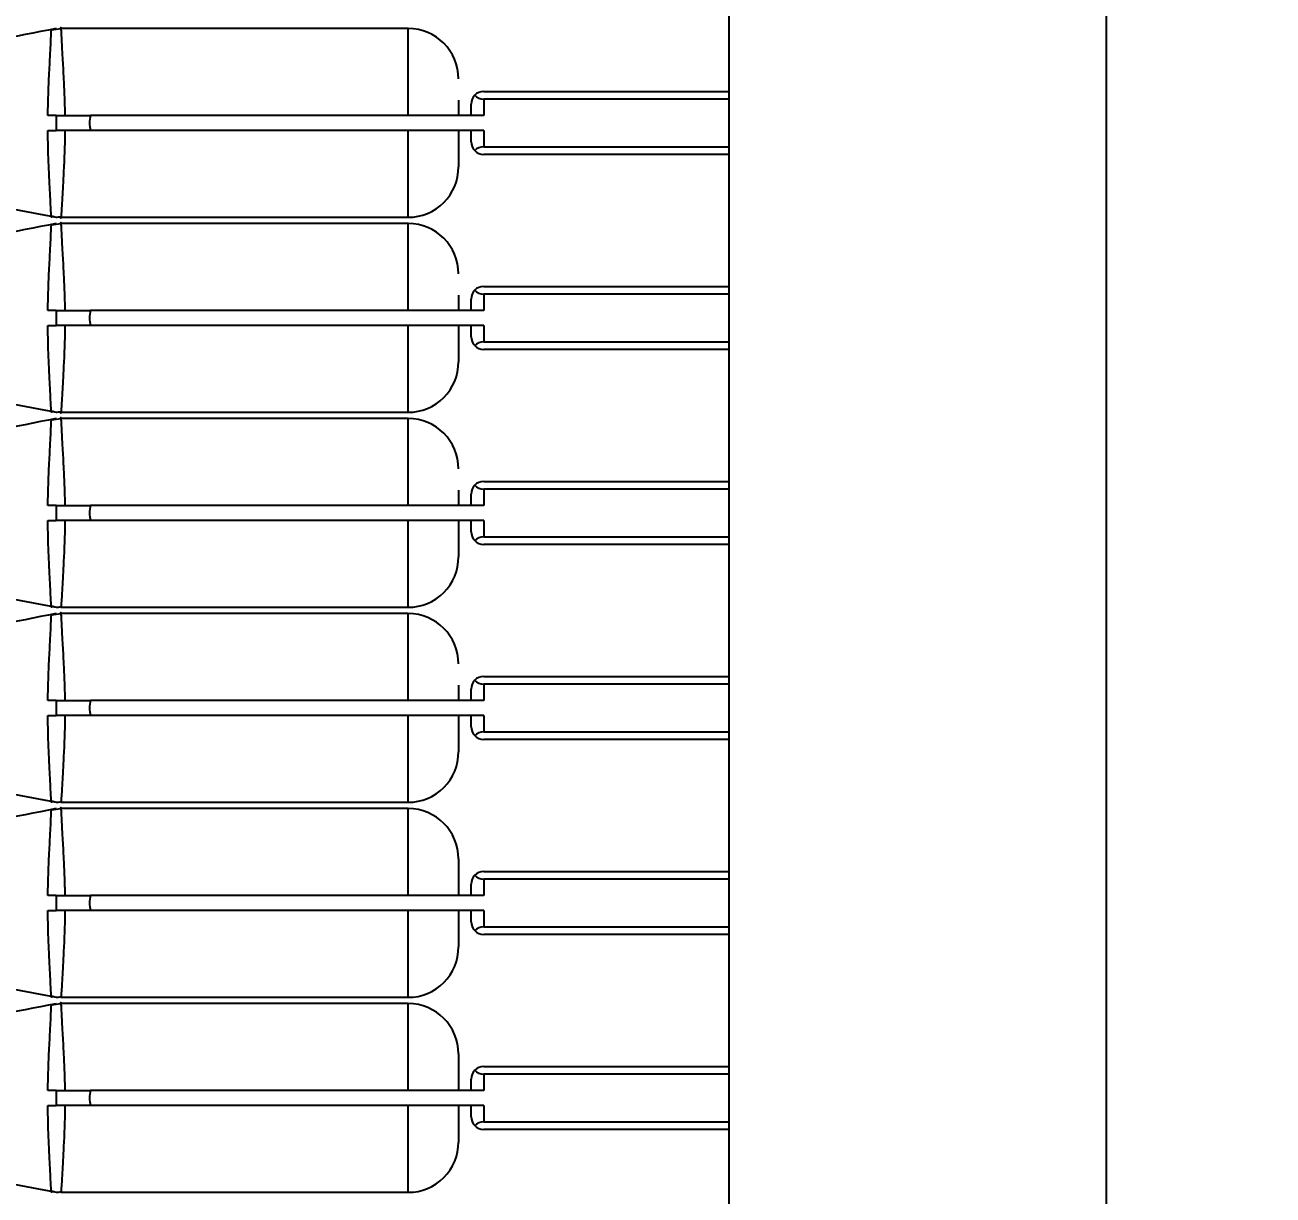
# Model space of a CAD drawing. Header units: millimetres. Extents: x 10 to 584, y 10 to 410.
# Drawn here: x 80.136 to 83.444, y 306.988 to 310.088 of the extents above; entities that cross this region are included whole.
import ezdxf

# ---------------------------------------------------------------- set-up
doc = ezdxf.new("R2010")
doc.units = ezdxf.units.MM
doc.layers.add('2', color=1, linetype='Continuous')
doc.styles.add('SLDTEXTSTYLE0', font='TXT', dxfattribs={"width": 0.7})
doc.dimstyles.new('SLDDIMSTYLE0', dxfattribs={"dimtxt": 3.5, "dimasz": 3.5, "dimexe": 0, "dimexo": 0.0625, "dimgap": 0.875, "dimtad": 1, "dimlfac": 15, "dimrnd": 1e-09, "dimzin": 12, "dimdsep": 46, "dimtxsty": 'SLDTEXTSTYLE0', "dimsah": 1, "dimcen": 0.09, "dimadec": 0, "dimazin": 3, "dimtfac": 1, "dimtofl": 0, "dimtmove": 0, "dimatfit": 3, "dimfxl": 0, "dimfrac": 2, "dimtolj": 1, "dimtzin": 12, "dimarcsym": 0})

# ---------------------------------------------------------------- blocks, each defined once
blk = doc.blocks.new('_D')
at = {"layer": '2', "color": 1}
for p, q in [((167.5018, 346.7783), (43.5018, 346.7783)), ((44.5018, 346.7783), (44.5018, 225.845)), ((181.5762, 225.845), (43.5018, 225.845))]:
    blk.add_line(p, q, dxfattribs=at)
for points in [[(44.5018, 346.7783), (43.9634, 343.2783), (45.0403, 343.2783)], [(44.5018, 225.845), (45.0403, 229.345), (43.9634, 229.345)]]:
    blk.add_solid(points, dxfattribs=at)
at = {"layer": '2', "color": 1, "insert": (39.9901, 278.6627), "char_height": 3.5, "attachment_point": 1, "rotation": 90, "style": 'SLDTEXTSTYLE0'}
blk.add_mtext('1814', dxfattribs=at)

msp = doc.modelspace()

# ---------------------------------------------------------------- linework, layer by layer
at = {"color": 7, "linetype": 'Continuous', "lineweight": 25}
for p, q in [((83.00183, 335.17831), (83.00183, 298.67831)), ((82.00183, 314.51165), (82.00183, 304.51165)), ((80.20585, 310.0738), (80.20594, 310.0758)), ((80.23141, 310.07733), (80.20619, 310.07392)), ((81.15183, 310.07831), (80.23128, 310.07831)), ((81.35183, 309.91165), (82.00183, 309.91165)), ((82.00183, 309.89165), (81.35183, 309.89165)), ((81.35183, 309.89165), (81.35183, 309.84831)), ((81.31849, 309.84831), (81.31849, 309.87831)), ((80.21849, 309.84831), (80.19671, 309.84831)), ((80.21849, 309.84831), (80.21849, 309.80831)), ((81.35183, 309.84831), (80.30968, 309.84831)), ((80.19662, 309.80831), (80.21849, 309.80831)), ((81.35183, 309.80831), (80.30968, 309.80831)), ((81.31849, 309.77831), (81.31849, 309.80831)), ((81.35183, 309.80831), (81.35183, 309.76498)), ((81.35183, 309.76498), (82.00183, 309.76498)), ((82.00183, 309.74498), (81.35183, 309.74498)), ((79.51849, 309.71165), (80.21849, 309.57847)), ((80.20585, 309.58275), (80.20594, 309.58082)), ((80.20585, 309.55713), (80.20594, 309.55913)), ((80.23141, 309.56067), (80.20619, 309.55726)), ((80.23128, 309.57831), (81.15183, 309.57831)), ((81.15183, 309.56165), (80.23128, 309.56165)), ((81.35183, 309.39498), (82.00183, 309.39498)), ((81.31849, 309.33165), (81.31849, 309.36165)), ((81.35183, 309.37498), (81.35183, 309.33165)), ((82.00183, 309.37498), (81.35183, 309.37498)), ((80.21849, 309.33165), (80.19671, 309.33165)), ((80.21849, 309.33165), (80.21849, 309.29165)), ((81.35183, 309.33165), (80.30968, 309.33165)), ((80.19662, 309.29165), (80.21849, 309.29165)), ((81.35183, 309.29165), (80.30968, 309.29165)), ((81.31849, 309.26165), (81.31849, 309.29165)), ((81.35183, 309.29165), (81.35183, 309.24831)), ((81.35183, 309.24831), (82.00183, 309.24831)), ((82.00183, 309.22831), (81.35183, 309.22831)), ((79.51849, 309.19498), (80.21849, 309.06181)), ((80.20585, 309.06608), (80.20594, 309.06415)), ((80.20585, 309.04047), (80.20594, 309.04247)), ((80.23141, 309.044), (80.20619, 309.04059)), ((80.23128, 309.06165), (81.15183, 309.06165)), ((81.15183, 309.04498), (80.23128, 309.04498)), ((81.35183, 308.87831), (82.00183, 308.87831)), ((81.31849, 308.81498), (81.31849, 308.84498)), ((81.35183, 308.85831), (81.35183, 308.81498)), ((82.00183, 308.85831), (81.35183, 308.85831)), ((80.21849, 308.81498), (80.19671, 308.81498)), ((80.21849, 308.81498), (80.21849, 308.77498)), ((81.35183, 308.81498), (80.30968, 308.81498)), ((80.19662, 308.77498), (80.21849, 308.77498)), ((81.35183, 308.77498), (80.30968, 308.77498)), ((81.31849, 308.74498), (81.31849, 308.77498)), ((81.35183, 308.77498), (81.35183, 308.73165)), ((81.35183, 308.73165), (82.00183, 308.73165)), ((82.00183, 308.71165), (81.35183, 308.71165)), ((79.51849, 308.67832), (80.21849, 308.54514)), ((80.20585, 308.54941), (80.20594, 308.54749)), ((80.23128, 308.54498), (81.15183, 308.54498)), ((80.20585, 308.5238), (80.20594, 308.5258)), ((80.23141, 308.52733), (80.20619, 308.52392)), ((81.15183, 308.52831), (80.23128, 308.52831)), ((81.35183, 308.36165), (82.00183, 308.36165)), ((81.35183, 308.34165), (81.35183, 308.29831)), ((82.00183, 308.34165), (81.35183, 308.34165)), ((81.31849, 308.29831), (81.31849, 308.32831)), ((80.21849, 308.29831), (80.19671, 308.29831)), ((80.21849, 308.29831), (80.21849, 308.25831)), ((81.35183, 308.29831), (80.30968, 308.29831)), ((80.19662, 308.25831), (80.21849, 308.25831)), ((81.35183, 308.25831), (80.30968, 308.25831)), ((81.31849, 308.22831), (81.31849, 308.25831)), ((81.35183, 308.25831), (81.35183, 308.21498)), ((81.35183, 308.21498), (82.00183, 308.21498)), ((82.00183, 308.19498), (81.35183, 308.19498)), ((79.51849, 308.16165), (80.21849, 308.02847)), ((80.20585, 308.03275), (80.20594, 308.03082)), ((80.20585, 308.00713), (80.20594, 308.00913)), ((80.23141, 308.01067), (80.20619, 308.00726)), ((80.23128, 308.02831), (81.15183, 308.02831)), ((81.15183, 308.01165), (80.23128, 308.01165)), ((81.35183, 307.84498), (82.00183, 307.84498)), ((81.31849, 307.78165), (81.31849, 307.81165)), ((82.00183, 307.82498), (81.35183, 307.82498)), ((81.35183, 307.82498), (81.35183, 307.78165)), ((80.21849, 307.78165), (80.19671, 307.78165)), ((80.21849, 307.78165), (80.21849, 307.74165)), ((81.35183, 307.78165), (80.30968, 307.78165)), ((80.19662, 307.74165), (80.21849, 307.74165)), ((81.35183, 307.74165), (80.30968, 307.74165)), ((81.31849, 307.71165), (81.31849, 307.74165)), ((81.35183, 307.74165), (81.35183, 307.69831)), ((81.35183, 307.69831), (82.00183, 307.69831)), ((82.00183, 307.67831), (81.35183, 307.67831)), ((79.51849, 307.64498), (80.21849, 307.51181)), ((80.20585, 307.51608), (80.20594, 307.51415)), ((80.23128, 307.51165), (81.15183, 307.51165)), ((80.20585, 307.49047), (80.20594, 307.49247)), ((80.23141, 307.494), (80.20619, 307.49059)), ((81.15183, 307.49498), (80.23128, 307.49498)), ((81.35183, 307.32831), (82.00183, 307.32831)), ((81.31849, 307.26498), (81.31849, 307.29498)), ((82.00183, 307.30831), (81.35183, 307.30831)), ((81.35183, 307.30831), (81.35183, 307.26498)), ((80.21849, 307.26498), (80.19671, 307.26498)), ((80.21849, 307.26498), (80.21849, 307.22498)), ((81.35183, 307.26498), (80.30968, 307.26498)), ((80.19662, 307.22498), (80.21849, 307.22498)), ((81.35183, 307.22498), (80.30968, 307.22498)), ((81.31849, 307.19498), (81.31849, 307.22498)), ((81.35183, 307.22498), (81.35183, 307.18165)), ((81.35183, 307.18165), (82.00183, 307.18165)), ((82.00183, 307.16165), (81.35183, 307.16165)), ((79.51849, 307.12832), (80.21849, 306.99514)), ((80.20585, 306.99941), (80.20594, 306.99749)), ((80.23128, 306.99498), (81.15183, 306.99498))]:
    msp.add_line(p, q, dxfattribs=at)
for centre, radius, start, end in [((81.15183, 309.94498), 0.13333, 0, 89.98212), ((81.35183, 309.87831), 0.03333, 135.573, 180), ((81.35183, 309.87831), 0.03333, 90, 135.573), ((81.35183, 309.92498), 0.03333, 224.427, 270), ((81.35183, 309.77831), 0.03333, 180, 224.427), ((81.35183, 309.73165), 0.03333, 90, 135.573), ((81.35183, 309.77831), 0.03333, 224.427, 270), ((81.15183, 309.71165), 0.13333, 269.98212, 0), ((81.15183, 309.42831), 0.13333, 0, 89.98212), ((81.35183, 309.36165), 0.03333, 90, 135.573), ((81.35183, 309.36165), 0.03333, 135.573, 180), ((81.35183, 309.40831), 0.03333, 224.427, 270), ((81.35183, 309.26165), 0.03333, 180, 224.427), ((81.35183, 309.21498), 0.03333, 90, 135.573), ((81.35183, 309.26165), 0.03333, 224.427, 270), ((81.15183, 309.19498), 0.13333, 269.98212, 0), ((81.15183, 308.91165), 0.13333, 0, 89.98212), ((81.35183, 308.84498), 0.03333, 135.573, 180), ((81.35183, 308.84498), 0.03333, 90, 135.573), ((81.35183, 308.89165), 0.03333, 224.427, 270), ((81.35183, 308.74498), 0.03333, 180, 224.427), ((81.35183, 308.69831), 0.03333, 90, 135.573), ((81.35183, 308.74498), 0.03333, 224.427, 270), ((81.15183, 308.67831), 0.13333, 269.98212, 0), ((81.15183, 308.39498), 0.13333, 0, 89.98212), ((81.35183, 308.32831), 0.03333, 135.573, 180), ((81.35183, 308.32831), 0.03333, 90, 135.573), ((81.35183, 308.37498), 0.03333, 224.427, 270), ((81.35183, 308.22831), 0.03333, 180, 224.427), ((81.35183, 308.18165), 0.03333, 90, 135.573), ((81.35183, 308.22831), 0.03333, 224.427, 270), ((81.15183, 308.16165), 0.13333, 269.98212, 0), ((81.15183, 307.87831), 0.13333, 0, 89.98212), ((81.35183, 307.81165), 0.03333, 90, 135.573), ((81.35183, 307.81165), 0.03333, 135.573, 180), ((81.35183, 307.85831), 0.03333, 224.427, 270), ((81.35183, 307.71165), 0.03333, 180, 224.427), ((81.35183, 307.66498), 0.03333, 90, 135.573), ((81.35183, 307.71165), 0.03333, 224.427, 270), ((81.15183, 307.64498), 0.13333, 269.98212, 0), ((81.15183, 307.36165), 0.13333, 0, 89.98212), ((81.35183, 307.29498), 0.03333, 135.573, 180), ((81.35183, 307.29498), 0.03333, 90, 135.573), ((81.35183, 307.34165), 0.03333, 224.427, 270), ((81.35183, 307.19498), 0.03333, 180, 224.427), ((81.35183, 307.14831), 0.03333, 90, 135.573), ((81.35183, 307.19498), 0.03333, 224.427, 270), ((81.15183, 307.12831), 0.13333, 269.98212, 0)]:
    msp.add_arc(centre, radius, start, end, dxfattribs=at)
for points, knots in [([(80.21849, 310.07816), (80.10924, 310.05685), (79.87591, 310.01135), (79.64257, 309.96802), (79.51849, 309.94498)], [0, 0, 0, 0, 0.4682335, 1, 1, 1, 1]), ([(81.28516, 309.8889), (81.28516, 309.88154), (81.28516, 309.87021), (81.28516, 309.854), (81.28516, 309.84831)], [0, 0, 0, 0, 0.6488276, 1, 1, 1, 1]), ([(80.21849, 309.84831), (80.23075, 309.84831), (80.25527, 309.84831), (80.28872, 309.84831), (80.30673, 309.84831), (80.30968, 309.84831)], [0, 0, 0, 0, 0.4554846, 0.9107025, 1, 1, 1, 1]), ([(80.30968, 309.80831), (80.29424, 309.80831), (80.26333, 309.80831), (80.2336, 309.80831), (80.22024, 309.80831), (80.21849, 309.80831)], [0, 0, 0, 0, 0.46482772, 0.93020447, 1, 1, 1, 1]), ([(81.28516, 309.80831), (81.28516, 309.80341), (81.28516, 309.78241), (81.28516, 309.75563), (81.28516, 309.72048), (81.28516, 309.71529), (81.28516, 309.71165)], [0, 0, 0, 0, 0.0657911, 0.2821103, 0.4967919, 1, 1, 1, 1]), ([(80.21849, 309.56149), (80.10924, 309.54018), (79.87591, 309.49468), (79.64257, 309.45135), (79.51849, 309.42831)], [0, 0, 0, 0, 0.4682335, 1, 1, 1, 1]), ([(80.20637, 309.58237), (80.2104, 309.58084), (80.21843, 309.57776), (80.22689, 309.57934), (80.23111, 309.58013)], [0, 0, 0, 0, 0.5005037, 1, 1, 1, 1]), ([(81.28516, 309.37223), (81.28516, 309.36488), (81.28516, 309.35354), (81.28516, 309.33734), (81.28516, 309.33165)], [0, 0, 0, 0, 0.6488276, 1, 1, 1, 1]), ([(80.21849, 309.33165), (80.23075, 309.33165), (80.25527, 309.33165), (80.28872, 309.33165), (80.30673, 309.33165), (80.30968, 309.33165)], [0, 0, 0, 0, 0.4554846, 0.9107025, 1, 1, 1, 1]), ([(80.30968, 309.29165), (80.29424, 309.29165), (80.26333, 309.29165), (80.2336, 309.29165), (80.22024, 309.29165), (80.21849, 309.29165)], [0, 0, 0, 0, 0.46482772, 0.93020447, 1, 1, 1, 1]), ([(81.28516, 309.29165), (81.28516, 309.28675), (81.28516, 309.26574), (81.28516, 309.23896), (81.28516, 309.20382), (81.28516, 309.19862), (81.28516, 309.19498)], [0, 0, 0, 0, 0.0657911, 0.2821103, 0.4967919, 1, 1, 1, 1]), ([(80.20637, 309.06571), (80.2104, 309.06417), (80.21843, 309.0611), (80.22689, 309.06267), (80.23111, 309.06346)], [0, 0, 0, 0, 0.5005037, 1, 1, 1, 1]), ([(80.21849, 309.04482), (80.10924, 309.02352), (79.87591, 308.97802), (79.64257, 308.93469), (79.51849, 308.91165)], [0, 0, 0, 0, 0.4682335, 1, 1, 1, 1]), ([(81.28516, 308.85557), (81.28516, 308.84821), (81.28516, 308.83687), (81.28516, 308.82067), (81.28516, 308.81498)], [0, 0, 0, 0, 0.6488276, 1, 1, 1, 1]), ([(80.21849, 308.81498), (80.23075, 308.81498), (80.25527, 308.81498), (80.28872, 308.81498), (80.30673, 308.81498), (80.30968, 308.81498)], [0, 0, 0, 0, 0.4554846, 0.9107025, 1, 1, 1, 1]), ([(80.30968, 308.77498), (80.29424, 308.77498), (80.26333, 308.77498), (80.2336, 308.77498), (80.22024, 308.77498), (80.21849, 308.77498)], [0, 0, 0, 0, 0.46482772, 0.93020447, 1, 1, 1, 1]), ([(81.28516, 308.77498), (81.28516, 308.77008), (81.28516, 308.74907), (81.28516, 308.72229), (81.28516, 308.68715), (81.28516, 308.68196), (81.28516, 308.67831)], [0, 0, 0, 0, 0.0657911, 0.2821103, 0.4967919, 1, 1, 1, 1]), ([(80.20637, 308.54904), (80.2104, 308.5475), (80.21843, 308.54443), (80.22689, 308.546), (80.23111, 308.54679)], [0, 0, 0, 0, 0.5005037, 1, 1, 1, 1]), ([(80.21849, 308.52816), (80.10924, 308.50685), (79.87591, 308.46135), (79.64257, 308.41802), (79.51849, 308.39498)], [0, 0, 0, 0, 0.4682335, 1, 1, 1, 1]), ([(81.28516, 308.3389), (81.28516, 308.33154), (81.28516, 308.32021), (81.28516, 308.304), (81.28516, 308.29831)], [0, 0, 0, 0, 0.6488276, 1, 1, 1, 1]), ([(80.21849, 308.29831), (80.23075, 308.29831), (80.25527, 308.29831), (80.28872, 308.29831), (80.30673, 308.29831), (80.30968, 308.29831)], [0, 0, 0, 0, 0.4554846, 0.9107025, 1, 1, 1, 1]), ([(80.30968, 308.25831), (80.29424, 308.25831), (80.26333, 308.25831), (80.2336, 308.25831), (80.22024, 308.25831), (80.21849, 308.25831)], [0, 0, 0, 0, 0.4648277, 0.9302045, 1, 1, 1, 1]), ([(81.28516, 308.25831), (81.28516, 308.25341), (81.28516, 308.23241), (81.28516, 308.20563), (81.28516, 308.17048), (81.28516, 308.16529), (81.28516, 308.16165)], [0, 0, 0, 0, 0.0657911, 0.2821103, 0.4967919, 1, 1, 1, 1]), ([(80.21849, 308.01149), (80.10924, 307.99018), (79.87591, 307.94468), (79.64257, 307.90135), (79.51849, 307.87831)], [0, 0, 0, 0, 0.4682335, 1, 1, 1, 1]), ([(80.20637, 308.03237), (80.2104, 308.03084), (80.21843, 308.02776), (80.22689, 308.02934), (80.23111, 308.03013)], [0, 0, 0, 0, 0.5005037, 1, 1, 1, 1]), ([(81.28516, 307.87831), (81.28516, 307.87561), (81.28516, 307.87085), (81.28516, 307.83775), (81.28516, 307.80603), (81.28516, 307.78728), (81.28516, 307.78165)], [0, 0, 0, 0, 0.424183, 0.7471794, 0.9240222, 1, 1, 1, 1]), ([(80.21849, 307.78165), (80.23075, 307.78165), (80.25527, 307.78165), (80.28872, 307.78165), (80.30673, 307.78165), (80.30968, 307.78165)], [0, 0, 0, 0, 0.4554846, 0.9107025, 1, 1, 1, 1]), ([(80.30968, 307.74165), (80.29424, 307.74165), (80.26333, 307.74165), (80.2336, 307.74165), (80.22024, 307.74165), (80.21849, 307.74165)], [0, 0, 0, 0, 0.4648277, 0.9302045, 1, 1, 1, 1]), ([(81.28516, 307.74165), (81.28516, 307.73675), (81.28516, 307.71574), (81.28516, 307.68896), (81.28516, 307.65382), (81.28516, 307.64862), (81.28516, 307.64498)], [0, 0, 0, 0, 0.0657911, 0.2821103, 0.4967919, 1, 1, 1, 1]), ([(80.20637, 307.51571), (80.2104, 307.51417), (80.21843, 307.5111), (80.22689, 307.51267), (80.23111, 307.51346)], [0, 0, 0, 0, 0.5005037, 1, 1, 1, 1]), ([(80.21849, 307.49482), (80.10924, 307.47352), (79.87591, 307.42802), (79.64257, 307.38469), (79.51849, 307.36165)], [0, 0, 0, 0, 0.4682335, 1, 1, 1, 1]), ([(81.28516, 307.36165), (81.28516, 307.35895), (81.28516, 307.35419), (81.28516, 307.32109), (81.28516, 307.28937), (81.28516, 307.27062), (81.28516, 307.26498)], [0, 0, 0, 0, 0.424183, 0.7471794, 0.9240222, 1, 1, 1, 1]), ([(80.21849, 307.26498), (80.23075, 307.26498), (80.25527, 307.26498), (80.28872, 307.26498), (80.30673, 307.26498), (80.30968, 307.26498)], [0, 0, 0, 0, 0.4554846, 0.9107025, 1, 1, 1, 1]), ([(80.30968, 307.22498), (80.29424, 307.22498), (80.26333, 307.22498), (80.2336, 307.22498), (80.22024, 307.22498), (80.21849, 307.22498)], [0, 0, 0, 0, 0.4648277, 0.9302045, 1, 1, 1, 1]), ([(81.28516, 307.22498), (81.28516, 307.22008), (81.28516, 307.19907), (81.28516, 307.17229), (81.28516, 307.13715), (81.28516, 307.13196), (81.28516, 307.12831)], [0, 0, 0, 0, 0.0657911, 0.2821103, 0.4967919, 1, 1, 1, 1]), ([(80.20637, 306.99904), (80.2104, 306.9975), (80.21843, 306.99443), (80.22689, 306.996), (80.23111, 306.99679)], [0, 0, 0, 0, 0.5005037, 1, 1, 1, 1])]:
    msp.add_open_spline(points, degree=3, knots=knots, dxfattribs=at)
at = {"color": 59, "linetype": 'Continuous', "lineweight": 25}
for points, knots in [([(80.19671, 309.84831), (80.19687, 309.85935), (80.19733, 309.89079), (80.19945, 309.94462), (80.20266, 310.00708), (80.20547, 310.06172), (80.20572, 310.0695), (80.20585, 310.0738)], [0, 0, 0, 0, 0.07522323, 0.21420289, 0.39996089, 0.66787957, 1, 1, 1, 1]), ([(80.23128, 310.07831), (80.23128, 310.07831), (80.23068, 310.08761), (80.23192, 310.06123), (80.23461, 310.012), (80.2381, 309.95046), (80.24072, 309.89578), (80.24137, 309.86168), (80.24162, 309.84831)], [0, 0, 0, 0, 0.0000568, 0.3457315, 0.6012125, 0.7779294, 0.912991, 1, 1, 1, 1]), ([(80.23128, 310.07828), (80.23128, 310.07829), (80.23068, 310.08761), (80.23153, 310.0705), (80.23238, 310.05341)], [0, 0, 0, 0, 0.0012234, 1, 1, 1, 1]), ([(80.23128, 310.07828), (80.23128, 310.07829), (80.23068, 310.08761), (80.23153, 310.0705), (80.23238, 310.05341)], [0, 0, 0, 0, 0.0012234, 1, 1, 1, 1]), ([(80.23128, 310.07828), (80.23128, 310.07829), (80.23068, 310.08761), (80.23153, 310.0705), (80.23238, 310.05341)], [0, 0, 0, 0, 0.0012234, 1, 1, 1, 1]), ([(81.15183, 309.84831), (81.15183, 309.86339), (81.15183, 309.89955), (81.15183, 309.95611), (81.15183, 310.01692), (81.15183, 310.06753), (81.15183, 310.07452), (81.15183, 310.07831)], [0, 0, 0, 0, 0.0982685, 0.2356394, 0.4182639, 0.6841567, 1, 1, 1, 1]), ([(80.20594, 309.58082), (80.20594, 309.58079), (80.20634, 309.57132), (80.20487, 309.59653), (80.20212, 309.64673), (80.19944, 309.69813), (80.19719, 309.75915), (80.19681, 309.79156), (80.19662, 309.80831)], [0, 0, 0, 0, 0.0010478, 0.3924238, 0.5418725, 0.7850634, 0.8888566, 1, 1, 1, 1]), ([(80.24175, 309.80831), (80.24174, 309.80775), (80.24161, 309.78849), (80.24084, 309.75373), (80.23818, 309.69223), (80.23526, 309.64238), (80.23238, 309.59361), (80.23087, 309.56907), (80.23128, 309.57834), (80.23128, 309.57835)], [0, 0, 0, 0, 0.00363148, 0.12467002, 0.22866573, 0.46777964, 0.61457683, 0.99946951, 1, 1, 1, 1]), ([(81.15183, 309.57831), (81.15183, 309.58356), (81.15183, 309.59128), (81.15183, 309.64464), (81.15183, 309.69654), (81.15183, 309.75597), (81.15183, 309.79016), (81.15183, 309.80831)], [0, 0, 0, 0, 0.3773035, 0.5553663, 0.7769376, 0.8815574, 1, 1, 1, 1]), ([(80.23128, 309.56164), (80.23128, 309.56164), (80.23068, 309.57095), (80.23153, 309.55384), (80.23238, 309.53675)], [0, 0, 0, 0, 0.0001642, 1, 1, 1, 1]), ([(80.23128, 309.56161), (80.23128, 309.56162), (80.23068, 309.57094), (80.23192, 309.54457), (80.23461, 309.49534), (80.2381, 309.43379), (80.24072, 309.37912), (80.24137, 309.34501), (80.24162, 309.33165)], [0, 0, 0, 0, 0.0004232, 0.3459713, 0.6013587, 0.7780107, 0.9130229, 1, 1, 1, 1]), ([(80.23128, 309.56161), (80.23128, 309.56162), (80.23068, 309.57094), (80.23153, 309.55384), (80.23238, 309.53675)], [0, 0, 0, 0, 0.0012234, 1, 1, 1, 1]), ([(81.15183, 309.33165), (81.15183, 309.34673), (81.15183, 309.38288), (81.15183, 309.43944), (81.15183, 309.50025), (81.15183, 309.55086), (81.15183, 309.55785), (81.15183, 309.56165)], [0, 0, 0, 0, 0.0982685, 0.2356394, 0.4182639, 0.6841567, 1, 1, 1, 1]), ([(80.19671, 309.33165), (80.19687, 309.34269), (80.19733, 309.37413), (80.19945, 309.42796), (80.20266, 309.49041), (80.20547, 309.54506), (80.20572, 309.55283), (80.20585, 309.55713)], [0, 0, 0, 0, 0.07522323, 0.21420289, 0.39996089, 0.66787957, 1, 1, 1, 1]), ([(80.20594, 309.06415), (80.20594, 309.06413), (80.20634, 309.05466), (80.20487, 309.07986), (80.20212, 309.13007), (80.19944, 309.18146), (80.19719, 309.24249), (80.19681, 309.27489), (80.19662, 309.29165)], [0, 0, 0, 0, 0.0010478, 0.3924238, 0.5418725, 0.7850634, 0.8888566, 1, 1, 1, 1]), ([(80.24175, 309.29165), (80.24174, 309.29109), (80.24161, 309.27182), (80.24084, 309.23706), (80.23818, 309.17556), (80.23526, 309.12572), (80.23238, 309.07694), (80.23087, 309.05241), (80.23128, 309.06167), (80.23128, 309.06169)], [0, 0, 0, 0, 0.00363148, 0.12467002, 0.22866573, 0.46777964, 0.61457683, 0.99946951, 1, 1, 1, 1]), ([(81.15183, 309.06165), (81.15183, 309.06689), (81.15183, 309.07461), (81.15183, 309.12798), (81.15183, 309.17987), (81.15183, 309.2393), (81.15183, 309.27349), (81.15183, 309.29165)], [0, 0, 0, 0, 0.3773035, 0.5553663, 0.7769376, 0.8815574, 1, 1, 1, 1]), ([(80.19671, 308.81498), (80.19687, 308.82602), (80.19733, 308.85746), (80.19945, 308.91129), (80.20266, 308.97375), (80.20547, 309.02839), (80.20572, 309.03616), (80.20585, 309.04047)], [0, 0, 0, 0, 0.07522323, 0.21420289, 0.39996089, 0.66787957, 1, 1, 1, 1]), ([(80.23128, 309.04498), (80.23128, 309.04498), (80.23068, 309.05428), (80.23153, 309.03718), (80.23238, 309.02008)], [0, 0, 0, 0, 0.0001642, 1, 1, 1, 1]), ([(80.23128, 309.04498), (80.23128, 309.04498), (80.23068, 309.05428), (80.23192, 309.02789), (80.23461, 308.97867), (80.2381, 308.91713), (80.24072, 308.86245), (80.24137, 308.82834), (80.24162, 308.81498)], [0, 0, 0, 0, 0.0000568, 0.3457315, 0.6012125, 0.7779294, 0.912991, 1, 1, 1, 1]), ([(80.23128, 309.04498), (80.23128, 309.04498), (80.23068, 309.05428), (80.23153, 309.03718), (80.23238, 309.02008)], [0, 0, 0, 0, 0.0001642, 1, 1, 1, 1]), ([(80.23128, 309.04495), (80.23128, 309.04496), (80.23068, 309.05428), (80.23153, 309.03717), (80.23238, 309.02008)], [0, 0, 0, 0, 0.0012234, 1, 1, 1, 1]), ([(81.15183, 308.81498), (81.15183, 308.83006), (81.15183, 308.86622), (81.15183, 308.92277), (81.15183, 308.98359), (81.15183, 309.03419), (81.15183, 309.04118), (81.15183, 309.04498)], [0, 0, 0, 0, 0.0982685, 0.2356394, 0.4182639, 0.6841567, 1, 1, 1, 1]), ([(80.20594, 308.54749), (80.20594, 308.54746), (80.20634, 308.53799), (80.20487, 308.56319), (80.20212, 308.6134), (80.19944, 308.66479), (80.19719, 308.72582), (80.19681, 308.75822), (80.19662, 308.77498)], [0, 0, 0, 0, 0.0010478, 0.3924238, 0.5418725, 0.7850634, 0.8888566, 1, 1, 1, 1]), ([(80.24175, 308.77498), (80.24174, 308.77442), (80.24161, 308.75515), (80.24084, 308.72041), (80.23818, 308.65881), (80.2353, 308.60974), (80.23225, 308.55786), (80.23169, 308.55039), (80.23128, 308.54499)], [0, 0, 0, 0, 0.0036336, 0.1247433, 0.2288001, 0.4680545, 0.614938, 1, 1, 1, 1]), ([(81.15183, 308.54498), (81.15183, 308.55023), (81.15183, 308.55795), (81.15183, 308.61131), (81.15183, 308.66321), (81.15183, 308.72264), (81.15183, 308.75683), (81.15183, 308.77498)], [0, 0, 0, 0, 0.3773035, 0.5553663, 0.7769376, 0.8815574, 1, 1, 1, 1]), ([(80.23128, 308.52831), (80.23128, 308.52831), (80.23068, 308.53761), (80.23153, 308.52051), (80.23238, 308.50341)], [0, 0, 0, 0, 0.0001642, 1, 1, 1, 1]), ([(80.23128, 308.52831), (80.23128, 308.52831), (80.23068, 308.53761), (80.23192, 308.51123), (80.23461, 308.462), (80.2381, 308.40046), (80.24072, 308.34578), (80.24137, 308.31168), (80.24162, 308.29831)], [0, 0, 0, 0, 0.0000568, 0.3457315, 0.6012125, 0.7779294, 0.912991, 1, 1, 1, 1]), ([(80.23128, 308.52831), (80.23128, 308.52831), (80.23068, 308.53761), (80.23153, 308.52051), (80.23238, 308.50341)], [0, 0, 0, 0, 0.0001642, 1, 1, 1, 1]), ([(80.23128, 308.52828), (80.23128, 308.52829), (80.23068, 308.53761), (80.23153, 308.5205), (80.23238, 308.50341)], [0, 0, 0, 0, 0.0012234, 1, 1, 1, 1]), ([(80.19671, 308.29831), (80.19687, 308.30935), (80.19733, 308.34079), (80.19945, 308.39462), (80.20266, 308.45708), (80.20547, 308.51172), (80.20572, 308.5195), (80.20585, 308.5238)], [0, 0, 0, 0, 0.07522323, 0.21420289, 0.39996089, 0.66787957, 1, 1, 1, 1]), ([(81.15183, 308.29831), (81.15183, 308.31339), (81.15183, 308.34955), (81.15183, 308.40611), (81.15183, 308.46692), (81.15183, 308.51753), (81.15183, 308.52452), (81.15183, 308.52831)], [0, 0, 0, 0, 0.0982685, 0.2356394, 0.4182639, 0.6841567, 1, 1, 1, 1]), ([(80.20594, 308.03082), (80.20594, 308.03079), (80.20634, 308.02132), (80.20487, 308.04653), (80.20212, 308.09673), (80.19944, 308.14813), (80.19719, 308.20915), (80.19681, 308.24156), (80.19662, 308.25831)], [0, 0, 0, 0, 0.0010478, 0.3924238, 0.5418725, 0.7850634, 0.8888566, 1, 1, 1, 1]), ([(80.24175, 308.25831), (80.24174, 308.25775), (80.24161, 308.23849), (80.24084, 308.20375), (80.23818, 308.14214), (80.2353, 308.09307), (80.23225, 308.04119), (80.23169, 308.03372), (80.23128, 308.02832)], [0, 0, 0, 0, 0.0036336, 0.1247433, 0.2288001, 0.4680545, 0.614938, 1, 1, 1, 1]), ([(81.15183, 308.02831), (81.15183, 308.03356), (81.15183, 308.04128), (81.15183, 308.09464), (81.15183, 308.14654), (81.15183, 308.20597), (81.15183, 308.24016), (81.15183, 308.25831)], [0, 0, 0, 0, 0.3773035, 0.5553663, 0.7769376, 0.8815574, 1, 1, 1, 1]), ([(80.19671, 307.78165), (80.19687, 307.79269), (80.19733, 307.82413), (80.19945, 307.87796), (80.20266, 307.94041), (80.20547, 307.99506), (80.20572, 308.00283), (80.20585, 308.00713)], [0, 0, 0, 0, 0.07522323, 0.21420289, 0.39996089, 0.66787957, 1, 1, 1, 1]), ([(80.23128, 308.01164), (80.23128, 308.01164), (80.23068, 308.02095), (80.23153, 308.00384), (80.23238, 307.98675)], [0, 0, 0, 0, 0.0001642, 1, 1, 1, 1]), ([(80.23128, 308.01164), (80.23128, 308.01164), (80.23068, 308.02095), (80.23153, 308.00384), (80.23238, 307.98675)], [0, 0, 0, 0, 0.0001642, 1, 1, 1, 1]), ([(80.23128, 308.01161), (80.23128, 308.01162), (80.23068, 308.02094), (80.23192, 307.99457), (80.23461, 307.94534), (80.2381, 307.88379), (80.24072, 307.82912), (80.24137, 307.79501), (80.24162, 307.78165)], [0, 0, 0, 0, 0.0004232, 0.3459713, 0.6013587, 0.7780107, 0.9130229, 1, 1, 1, 1]), ([(80.23128, 308.01161), (80.23128, 308.01162), (80.23068, 308.02094), (80.23153, 308.00384), (80.23238, 307.98675)], [0, 0, 0, 0, 0.0012234, 1, 1, 1, 1]), ([(81.15183, 307.78165), (81.15183, 307.79673), (81.15183, 307.83288), (81.15183, 307.88944), (81.15183, 307.95025), (81.15183, 308.00086), (81.15183, 308.00785), (81.15183, 308.01165)], [0, 0, 0, 0, 0.0982685, 0.2356394, 0.4182639, 0.6841567, 1, 1, 1, 1]), ([(80.20594, 307.51415), (80.20594, 307.51413), (80.20634, 307.50466), (80.20487, 307.52986), (80.20212, 307.58007), (80.19944, 307.63146), (80.19719, 307.69249), (80.19681, 307.72489), (80.19662, 307.74165)], [0, 0, 0, 0, 0.0010478, 0.3924238, 0.5418725, 0.7850634, 0.8888566, 1, 1, 1, 1]), ([(80.24175, 307.74165), (80.24174, 307.74109), (80.24161, 307.72182), (80.24084, 307.68708), (80.23818, 307.62547), (80.2353, 307.5764), (80.23225, 307.52453), (80.23169, 307.51706), (80.23128, 307.51165)], [0, 0, 0, 0, 0.0036336, 0.1247433, 0.2288001, 0.4680545, 0.614938, 1, 1, 1, 1]), ([(81.15183, 307.51165), (81.15183, 307.51689), (81.15183, 307.52461), (81.15183, 307.57798), (81.15183, 307.62987), (81.15183, 307.6893), (81.15183, 307.72349), (81.15183, 307.74165)], [0, 0, 0, 0, 0.3773035, 0.5553663, 0.7769376, 0.8815574, 1, 1, 1, 1]), ([(80.19671, 307.26498), (80.19687, 307.27602), (80.19733, 307.30746), (80.19945, 307.36129), (80.20266, 307.42375), (80.20547, 307.47839), (80.20572, 307.48616), (80.20585, 307.49047)], [0, 0, 0, 0, 0.07522323, 0.21420289, 0.39996089, 0.66787957, 1, 1, 1, 1]), ([(80.23128, 307.49498), (80.23128, 307.49498), (80.23068, 307.50428), (80.23192, 307.47789), (80.23461, 307.42867), (80.2381, 307.36713), (80.24072, 307.31245), (80.24137, 307.27834), (80.24162, 307.26498)], [0, 0, 0, 0, 0.0000568, 0.3457315, 0.6012125, 0.7779294, 0.912991, 1, 1, 1, 1]), ([(80.23128, 307.49495), (80.23128, 307.49496), (80.23068, 307.50428), (80.23153, 307.48717), (80.23238, 307.47008)], [0, 0, 0, 0, 0.0012234, 1, 1, 1, 1]), ([(80.23128, 307.49495), (80.23128, 307.49496), (80.23068, 307.50428), (80.23153, 307.48717), (80.23238, 307.47008)], [0, 0, 0, 0, 0.0012234, 1, 1, 1, 1]), ([(81.15183, 307.26498), (81.15183, 307.28006), (81.15183, 307.31622), (81.15183, 307.37277), (81.15183, 307.43359), (81.15183, 307.48419), (81.15183, 307.49118), (81.15183, 307.49498)], [0, 0, 0, 0, 0.0982685, 0.2356394, 0.4182639, 0.6841567, 1, 1, 1, 1]), ([(80.20594, 306.99749), (80.20594, 306.99746), (80.20634, 306.98799), (80.20487, 307.01319), (80.20212, 307.0634), (80.19944, 307.11479), (80.19719, 307.17582), (80.19681, 307.20822), (80.19662, 307.22498)], [0, 0, 0, 0, 0.0010478, 0.3924238, 0.5418725, 0.7850634, 0.8888566, 1, 1, 1, 1]), ([(80.24175, 307.22498), (80.24174, 307.22442), (80.24161, 307.20515), (80.24084, 307.17041), (80.23818, 307.10881), (80.2353, 307.05974), (80.23225, 307.00786), (80.23169, 307.00039), (80.23128, 306.99499)], [0, 0, 0, 0, 0.0036336, 0.1247433, 0.2288001, 0.4680545, 0.614938, 1, 1, 1, 1]), ([(81.15183, 306.99498), (81.15183, 307.00023), (81.15183, 307.00795), (81.15183, 307.06131), (81.15183, 307.11321), (81.15183, 307.17264), (81.15183, 307.20683), (81.15183, 307.22498)], [0, 0, 0, 0, 0.3773035, 0.5553663, 0.7769376, 0.8815574, 1, 1, 1, 1])]:
    msp.add_open_spline(points, degree=3, knots=knots, dxfattribs=at)
at = {"color": 7, "linetype": 'Continuous', "lineweight": 25}
for points in [[(80.30968, 309.84831), (80.30818, 309.84165), (80.30519, 309.82831), (80.30818, 309.81498), (80.30968, 309.80831)], [(80.30968, 309.33165), (80.30818, 309.32498), (80.30519, 309.31165), (80.30818, 309.29831), (80.30968, 309.29165)], [(80.30968, 308.81498), (80.30818, 308.80831), (80.30519, 308.79498), (80.30818, 308.78165), (80.30968, 308.77498)], [(80.30968, 308.29831), (80.30818, 308.29165), (80.30519, 308.27831), (80.30818, 308.26498), (80.30968, 308.25831)], [(80.30968, 307.78165), (80.30818, 307.77498), (80.30519, 307.76165), (80.30818, 307.74831), (80.30968, 307.74165)], [(80.30968, 307.26498), (80.30818, 307.25831), (80.30519, 307.24498), (80.30818, 307.23165), (80.30968, 307.22498)]]:
    msp.add_open_spline(points, degree=3, dxfattribs=at)

# ---------------------------------------------------------------- dimensions: what is measured, and where the dimension line sits
at = {"layer": '2', "color": 1}
dim = msp.add_linear_dim(base=(44.50183, 225.84498), p1=(168.50183, 346.77832), p2=(182.57616, 225.84498), angle=90, dimstyle='SLDDIMSTYLE0', dxfattribs=at)
dim.commit()
dim.dimension.update_dxf_attribs({"geometry": '_D', "text_midpoint": (44.50183, 284.48628), "dimtype": 160})

doc.saveas('drawing.dxf')
